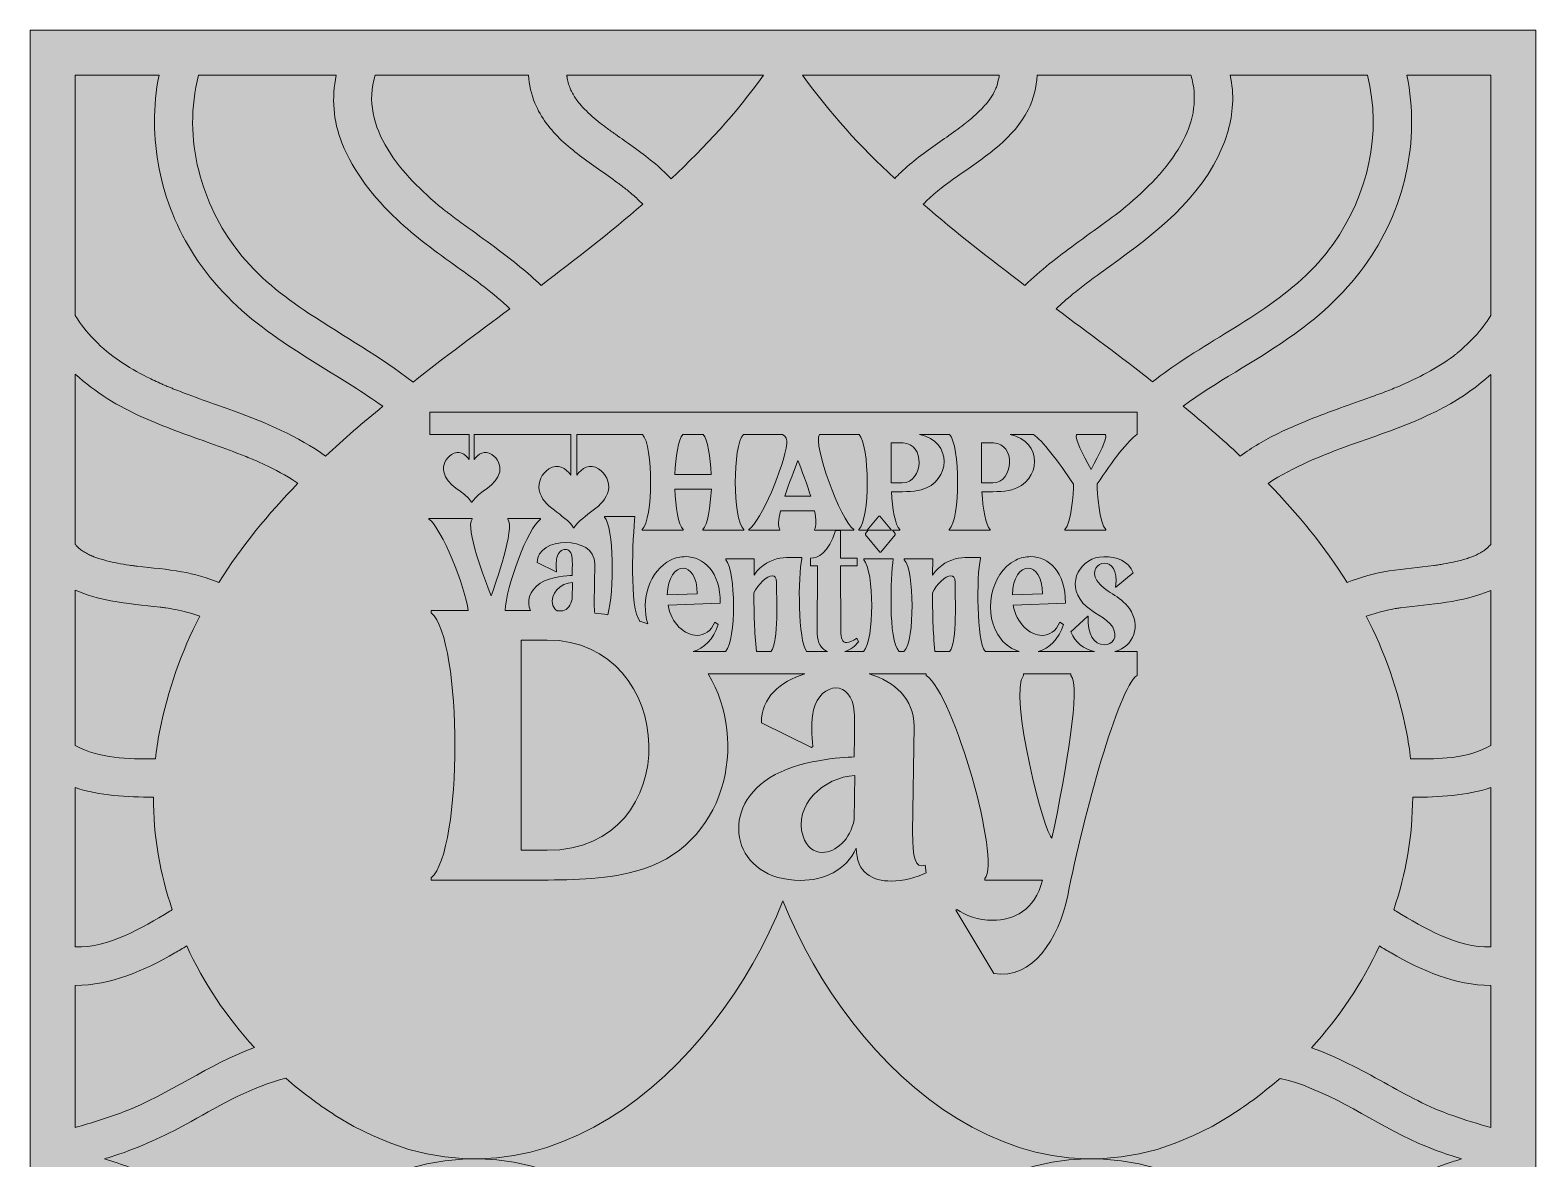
# Model space of a CAD drawing. Extents: x 31 to 968, y -1453 to -47.
# Drawn here: x 31 to 968, y -750 to -47 of the extents above; entities that cross this region are included whole.
import ezdxf

# ---------------------------------------------------------------- set-up
doc = ezdxf.new("R2010")
doc.units = 0
doc.header["$MEASUREMENT"] = 0
doc.layers.add('Layer 1', color=7, linetype='Continuous')

# ---------------------------------------------------------------- blocks, each defined once
blk = doc.blocks.new('block 2')
at = {"layer": 'Layer 1', "true_color": 0x9c1c1f}
h = blk.add_hatch(color=244, dxfattribs=at)
h.dxf.hatch_style = 2
h.paths.add_polyline_path([(968.39, -1452.86), (31.06, -1452.86), (31.06, -46.86), (968.39, -46.86)])
at = {"layer": 'Layer 1', "lineweight": 0}
blk.add_lwpolyline([(968.39, -1452.86), (31.06, -1452.86), (31.06, -46.86), (968.39, -46.86), (968.39, -1452.86)], dxfattribs=at)
blk = doc.blocks.new('block 3')
at = {"layer": 'Layer 1', "true_color": 0xfbaf3f}
h = blk.add_hatch(color=43, dxfattribs=at)
h.dxf.hatch_style = 2
edge = h.paths.add_edge_path()
edge.add_spline(control_points=[(437.39, -298.75), (434.51, -301.63), (432.91, -312.7), (432.3, -323.62), (432.3, -323.62), (455.05, -323.62), (455.05, -323.62), (454.51, -312.7), (452.91, -301.63), (449.96, -298.75), (449.96, -298.75), (437.39, -298.75), (437.39, -298.75)], knot_values=[0, 0, 0, 0, 1, 1, 1, 2, 2, 2, 3, 3, 3, 4, 4, 4, 4], degree=3, periodic=1)
h = blk.add_hatch(color=43, dxfattribs=at)
h.dxf.hatch_style = 2
edge = h.paths.add_edge_path()
edge.add_spline(control_points=[(682.39, -298.75), (681.47, -301.56), (685.82, -310.56), (691.48, -320.49), (697.07, -310.56), (701.42, -301.56), (700.49, -298.75), (700.49, -298.75), (682.39, -298.75), (682.39, -298.75)], knot_values=[0, 0, 0, 0, 1, 1, 1, 2, 2, 2, 3, 3, 3, 3], degree=3, periodic=1)
h = blk.add_hatch(color=43, dxfattribs=at)
h.dxf.hatch_style = 2
edge = h.paths.add_edge_path()
edge.add_spline(control_points=[(574.44, -304), (574.44, -304), (567.01, -304), (567.01, -304), (567.01, -304), (567.01, -328.86), (567.01, -328.86), (567.01, -328.86), (573.97, -328.86), (573.97, -328.86), (587.41, -328.86), (588.27, -304), (574.44, -304)], knot_values=[0, 0, 0, 0, 1, 1, 1, 2, 2, 2, 3, 3, 3, 4, 4, 4, 4], degree=3, periodic=1)
h = blk.add_hatch(color=43, dxfattribs=at)
h.dxf.hatch_style = 2
edge = h.paths.add_edge_path()
edge.add_spline(control_points=[(630.73, -304), (630.73, -304), (623.3, -304), (623.3, -304), (623.3, -304), (623.3, -328.86), (623.3, -328.86), (623.3, -328.86), (630.26, -328.86), (630.26, -328.86), (643.71, -328.86), (644.57, -304), (630.73, -304)], knot_values=[0, 0, 0, 0, 1, 1, 1, 2, 2, 2, 3, 3, 3, 4, 4, 4, 4], degree=3, periodic=1)
h = blk.add_hatch(color=43, dxfattribs=at)
h.dxf.hatch_style = 2
edge = h.paths.add_edge_path()
edge.add_spline(control_points=[(500.87, -337.15), (500.87, -337.15), (516.97, -337.15), (516.97, -337.15), (515.49, -332.22), (510.72, -319.08), (509, -314.94), (506.88, -320.34), (503.52, -328.93), (500.87, -337.15)], knot_values=[0, 0, 0, 0, 1, 1, 1, 2, 2, 2, 3, 3, 3, 3], degree=3, periodic=1)
h = blk.add_hatch(color=43, dxfattribs=at)
h.dxf.hatch_style = 2
edge = h.paths.add_edge_path()
edge.add_spline(control_points=[(437.51, -381.99), (432.75, -381.99), (427.9, -387.62), (427.65, -398.57), (427.65, -398.57), (446.38, -397.88), (446.38, -397.88), (446.3, -387.12), (441.95, -381.99), (437.51, -381.99)], knot_values=[0, 0, 0, 0, 1, 1, 1, 2, 2, 2, 3, 3, 3, 3], degree=3, periodic=1)
h = blk.add_hatch(color=43, dxfattribs=at)
h.dxf.hatch_style = 2
edge = h.paths.add_edge_path()
edge.add_spline(control_points=[(652.37, -381.99), (647.6, -381.99), (642.75, -387.62), (642.5, -398.57), (642.5, -398.57), (661.24, -397.88), (661.24, -397.88), (661.16, -387.12), (656.81, -381.99), (652.37, -381.99)], knot_values=[0, 0, 0, 0, 1, 1, 1, 2, 2, 2, 3, 3, 3, 3], degree=3, periodic=1)
h = blk.add_hatch(color=43, dxfattribs=at)
h.dxf.hatch_style = 2
edge = h.paths.add_edge_path()
edge.add_spline(control_points=[(359.19, -408.49), (360.38, -408.52), (361.57, -408.55), (362.76, -408.59), (365.34, -407.72), (367.83, -404.99), (368.5, -401.17), (368.5, -401.17), (368.66, -390.82), (368.66, -390.82), (361.35, -391.23), (354.2, -397.8), (356.5, -405.11), (357.05, -406.87), (358.03, -407.96), (359.19, -408.49)], knot_values=[0, 0, 0, 0, 1, 1, 1, 2, 2, 2, 3, 3, 3, 4, 4, 4, 5, 5, 5, 5], degree=3, periodic=1)
h = blk.add_hatch(color=43, dxfattribs=at)
h.dxf.hatch_style = 2
edge = h.paths.add_edge_path()
edge.add_spline(control_points=[(492.39, -433.84), (492.39, -433.84), (492.39, -433.73), (492.39, -433.73), (497.08, -427.71), (495.68, -399.29), (495.68, -390.7), (495.68, -387.84), (494.61, -386.65), (493.06, -386.65), (489.69, -386.65), (484.1, -391.98), (481.63, -397.41), (481.63, -409.59), (481.88, -421.86), (483.15, -433.84), (483.15, -433.84), (492.39, -433.84), (492.39, -433.84)], knot_values=[0, 0, 0, 0, 1, 1, 1, 2, 2, 2, 3, 3, 3, 4, 4, 4, 5, 5, 5, 6, 6, 6, 6], degree=3, periodic=1)
h = blk.add_hatch(color=43, dxfattribs=at)
h.dxf.hatch_style = 2
edge = h.paths.add_edge_path()
edge.add_spline(control_points=[(603.56, -433.84), (603.56, -433.84), (603.56, -433.73), (603.56, -433.73), (608.25, -427.71), (606.85, -399.29), (606.85, -390.7), (606.85, -387.84), (605.78, -386.65), (604.22, -386.65), (600.85, -386.65), (595.26, -391.98), (592.8, -397.41), (592.8, -409.59), (593.04, -421.86), (594.31, -433.84), (594.31, -433.84), (603.56, -433.84), (603.56, -433.84)], knot_values=[0, 0, 0, 0, 1, 1, 1, 2, 2, 2, 3, 3, 3, 4, 4, 4, 5, 5, 5, 6, 6, 6, 6], degree=3, periodic=1)
h = blk.add_hatch(color=43, dxfattribs=at)
h.dxf.hatch_style = 2
edge = h.paths.add_edge_path()
edge.add_spline(control_points=[(352.91, -426.7), (352.91, -426.7), (336.78, -426.7), (336.78, -426.7), (336.78, -426.7), (336.78, -557.67), (336.78, -557.67), (336.78, -557.67), (352.91, -557.67), (352.91, -557.67), (440.07, -557.67), (434.62, -426.7), (352.91, -426.7)], knot_values=[0, 0, 0, 0, 1, 1, 1, 2, 2, 2, 3, 3, 3, 4, 4, 4, 4], degree=3, periodic=1)
h = blk.add_hatch(color=43, dxfattribs=at)
h.dxf.hatch_style = 2
edge = h.paths.add_edge_path()
edge.add_spline(control_points=[(667.15, -550.04), (676.29, -507.12), (685.01, -455.47), (678.91, -448.71), (678.91, -448.71), (678.91, -447.85), (678.91, -447.85), (678.91, -447.85), (649.49, -447.85), (649.49, -447.85), (649.49, -447.85), (649.49, -448.71), (649.49, -448.71), (639.69, -460.26), (663, -549.61), (667.15, -550.04)], knot_values=[0, 0, 0, 0, 1, 1, 1, 2, 2, 2, 3, 3, 3, 4, 4, 4, 5, 5, 5, 5], degree=3, periodic=1)
h = blk.add_hatch(color=43, dxfattribs=at)
h.dxf.hatch_style = 2
edge = h.paths.add_edge_path()
edge.add_spline(control_points=[(512.2, -548.96), (514.39, -555.93), (519.18, -558.98), (524.19, -558.98), (532.47, -558.98), (541.84, -550.92), (544.02, -538.5), (544.02, -538.5), (544.46, -511.04), (544.46, -511.04), (525.06, -512.13), (506.1, -529.56), (512.2, -548.96)], knot_values=[0, 0, 0, 0, 1, 1, 1, 2, 2, 2, 3, 3, 3, 4, 4, 4, 4], degree=3, periodic=1)
at = {"layer": 'Layer 1', "lineweight": 0}
blk.add_lwpolyline([(31.06, -46.86), (31.06, -1452.86), (968.39, -1452.86), (968.39, -46.86), (31.06, -46.86)], dxfattribs=at)
for points, knots in [([(59.18, -74.98), (59.18, -74.98), (111.3, -74.98), (111.3, -74.98), (103.54, -113.59), (111.92, -154.41), (133.43, -187.52), (145.54, -206.17), (161.1, -221.29), (178.93, -234.41), (195.89, -246.89), (214.21, -257.3), (231.94, -268.6), (238.23, -272.62), (244.48, -276.77), (250.55, -281.16), (238.3, -291.23), (226.4, -301.52), (215.03, -312.17), (197.69, -299.81), (177.86, -291.4), (157.75, -284.04), (145.16, -279.44), (132.44, -275.18), (119.99, -270.18), (119.25, -269.89), (118.52, -269.59), (117.78, -269.29), (117.65, -269.24), (116.9, -268.92), (116.45, -268.74), (116.01, -268.55), (115.29, -268.25), (115.16, -268.19), (114.44, -267.87), (113.71, -267.56), (112.99, -267.24), (109.94, -265.88), (106.91, -264.45), (103.92, -262.95), (97.98, -259.96), (92.19, -256.65), (86.68, -252.91), (80.79, -248.92), (76.63, -245.51), (70.91, -239.6), (65.78, -234.3), (62.76, -230.41), (59.18, -224.66), (59.18, -224.66), (59.18, -74.98), (59.18, -74.98)], [0, 0, 0, 0, 1, 1, 1, 2, 2, 2, 3, 3, 3, 4, 4, 4, 5, 5, 5, 6, 6, 6, 7, 7, 7, 8, 8, 8, 9, 9, 9, 10, 10, 10, 11, 11, 11, 12, 12, 12, 13, 13, 13, 14, 14, 14, 15, 15, 15, 16, 16, 16, 17, 17, 17, 17]), ([(135.8, -74.98), (135.8, -74.98), (221.59, -74.98), (221.59, -74.98), (218.74, -88.95), (219.62, -103.25), (225.15, -117.12), (232.48, -135.51), (244.99, -151.14), (259.28, -164.67), (270.86, -175.64), (283.81, -184.94), (296.72, -194.26), (308.81, -202.99), (319.07, -210.32), (329.75, -220.4), (309.47, -235.52), (289.13, -250.57), (269.42, -266.03), (249.04, -250.37), (226.34, -237.6), (204.65, -223.26), (188.15, -212.35), (172.92, -200.5), (160.53, -184.63), (149.11, -170), (140.6, -152.59), (135.99, -134.36), (131.05, -114.86), (130.98, -94.66), (135.8, -74.98)], [0, 0, 0, 0, 1, 1, 1, 2, 2, 2, 3, 3, 3, 4, 4, 4, 5, 5, 5, 6, 6, 6, 7, 7, 7, 8, 8, 8, 9, 9, 9, 10, 10, 10, 10]), ([(245.76, -74.98), (245.76, -74.98), (341.4, -74.98), (341.4, -74.98), (341.71, -80.88), (342.9, -86.69), (345.3, -92.39), (349.03, -101.26), (354.94, -108.94), (361.92, -115.53), (369.01, -122.2), (377.01, -127.91), (384.94, -133.52), (388.89, -136.31), (392.85, -139.06), (396.75, -141.91), (397.69, -142.6), (398.62, -143.29), (399.55, -143.98), (399.91, -144.26), (400.28, -144.54), (400.65, -144.82), (400.65, -144.82), (400.65, -144.82), (400.65, -144.82), (402.43, -146.24), (404.21, -147.67), (405.93, -149.16), (408.2, -151.12), (410.32, -153.19), (412.38, -155.34), (392.21, -172.86), (370.84, -189.51), (349.14, -205.88), (340.69, -197.7), (331.37, -190.36), (322.44, -183.63), (316.3, -179.01), (310.04, -174.54), (303.81, -170.04), (300.92, -167.94), (298.03, -165.84), (295.17, -163.71), (293.79, -162.68), (292.41, -161.65), (291.05, -160.6), (290.95, -160.53), (290.88, -160.47), (290.82, -160.43), (290.7, -160.33), (290.55, -160.21), (290.37, -160.07), (289.52, -159.38), (288.66, -158.71), (287.82, -158.02), (274.75, -147.39), (262.37, -135.26), (253.69, -121.11), (244.88, -106.75), (240.83, -90.97), (245.76, -74.98)], [0, 0, 0, 0, 1, 1, 1, 2, 2, 2, 3, 3, 3, 4, 4, 4, 5, 5, 5, 6, 6, 6, 7, 7, 7, 8, 8, 8, 9, 9, 9, 10, 10, 10, 11, 11, 11, 12, 12, 12, 13, 13, 13, 14, 14, 14, 15, 15, 15, 16, 16, 16, 17, 17, 17, 18, 18, 18, 19, 19, 19, 20, 20, 20, 20]), ([(487.54, -74.98), (470.92, -98.31), (451.36, -119.53), (430.02, -139.47), (423.07, -132.02), (414.89, -125.63), (406.39, -119.52), (402.74, -116.9), (399.04, -114.33), (395.38, -111.73), (393.5, -110.39), (391.62, -109.04), (389.76, -107.67), (388.97, -107.09), (388.19, -106.5), (387.41, -105.91), (387.38, -105.9), (387.33, -105.86), (387.28, -105.82), (386.9, -105.52), (386.14, -104.92), (385.99, -104.81), (382.57, -102.07), (379.25, -99.18), (376.19, -96.04), (374.82, -94.63), (373.52, -93.16), (372.25, -91.66), (372.16, -91.55), (372.07, -91.44), (371.98, -91.32), (371.97, -91.3), (371.96, -91.29), (371.94, -91.27), (371.29, -90.29), (370.6, -89.35), (369.97, -88.35), (369.35, -87.36), (368.77, -86.35), (368.22, -85.32), (368.04, -84.97), (367.43, -83.63), (367.15, -83.05), (366.94, -82.46), (366.62, -81.57), (366.53, -81.3), (366.17, -80.17), (365.86, -79.01), (365.6, -77.85), (365.37, -76.82), (365.06, -73.81), (365.28, -76.5), (365.24, -75.99), (365.2, -75.49), (365.16, -74.98), (365.16, -74.98), (487.54, -74.98), (487.54, -74.98)], [0, 0, 0, 0, 1, 1, 1, 2, 2, 2, 3, 3, 3, 4, 4, 4, 5, 5, 5, 6, 6, 6, 7, 7, 7, 8, 8, 8, 9, 9, 9, 10, 10, 10, 11, 11, 11, 12, 12, 12, 13, 13, 13, 14, 14, 14, 15, 15, 15, 16, 16, 16, 17, 17, 17, 18, 18, 18, 19, 19, 19, 19]), ([(634.3, -74.98), (634.27, -75.33), (634.23, -75.68), (634.21, -76.03), (634.21, -76.03), (634.21, -76.03), (634.21, -76.03), (634.21, -76.05), (634.21, -76.05), (634.2, -76.07), (633.75, -77.97), (633.39, -79.86), (632.77, -81.72), (632.59, -82.29), (631.77, -84.22), (632.07, -83.6), (631.8, -84.18), (631.52, -84.75), (631.22, -85.32), (630.26, -87.14), (629.15, -88.84), (628.01, -90.55), (627.84, -90.82), (627.64, -91.07), (627.45, -91.33), (626.79, -92.14), (626.13, -92.93), (625.43, -93.71), (622.54, -96.94), (619.36, -99.9), (616.04, -102.68), (615.31, -103.3), (614.57, -103.9), (613.82, -104.51), (613.45, -104.81), (612.61, -105.46), (612.26, -105.74), (610.62, -106.98), (608.96, -108.21), (607.29, -109.42), (603.52, -112.15), (599.7, -114.8), (595.9, -117.49), (588.01, -123.09), (580.09, -128.82), (573.05, -135.48), (571.74, -136.73), (570.49, -138.01), (569.27, -139.32), (547.99, -119.42), (528.48, -98.25), (511.91, -74.98), (511.91, -74.98), (634.3, -74.98), (634.3, -74.98)], [0, 0, 0, 0, 1, 1, 1, 2, 2, 2, 3, 3, 3, 4, 4, 4, 5, 5, 5, 6, 6, 6, 7, 7, 7, 8, 8, 8, 9, 9, 9, 10, 10, 10, 11, 11, 11, 12, 12, 12, 13, 13, 13, 14, 14, 14, 15, 15, 15, 16, 16, 16, 17, 17, 17, 18, 18, 18, 18]), ([(652.26, -96.6), (655.79, -89.58), (657.57, -82.38), (657.99, -74.98), (657.99, -74.98), (753.66, -74.98), (753.66, -74.98), (757.91, -88.85), (755.51, -102.97), (748.91, -115.55), (740.79, -131.02), (728.6, -143.53), (715.28, -154.97), (709.4, -160.02), (706.95, -161.77), (700.49, -166.5), (694.2, -171.11), (687.84, -175.61), (681.57, -180.24), (670.75, -188.21), (659.94, -196.45), (650.32, -205.89), (628.6, -189.5), (607.21, -172.84), (587.03, -155.3), (588.2, -154.08), (589.4, -152.89), (590.65, -151.73), (592.3, -150.2), (594, -148.72), (595.74, -147.28), (596.5, -146.65), (597.26, -146.04), (598.02, -145.43), (598.4, -145.13), (598.62, -144.95), (598.74, -144.84), (598.87, -144.76), (599.1, -144.59), (599.5, -144.28), (603.36, -141.39), (607.3, -138.6), (611.24, -135.82), (626.47, -125.09), (643.64, -113.78), (652.26, -96.6)], [0, 0, 0, 0, 1, 1, 1, 2, 2, 2, 3, 3, 3, 4, 4, 4, 5, 5, 5, 6, 6, 6, 7, 7, 7, 8, 8, 8, 9, 9, 9, 10, 10, 10, 11, 11, 11, 12, 12, 12, 13, 13, 13, 14, 14, 14, 15, 15, 15, 15]), ([(778.07, -74.98), (778.07, -74.98), (863.64, -74.98), (863.64, -74.98), (872.51, -111.37), (864.1, -149.1), (842.18, -180.18), (819.42, -212.47), (782.23, -230.29), (749.36, -251.9), (742.63, -256.33), (736.08, -260.95), (729.8, -265.85), (710.17, -250.46), (689.91, -235.47), (669.71, -220.41), (673.04, -217.29), (676.49, -214.29), (680.01, -211.39), (685.82, -206.62), (690.9, -202.85), (697.69, -197.91), (725.42, -177.74), (755.41, -156.9), (770.82, -125.09), (775.73, -114.96), (778.9, -104.37), (779.58, -93.09), (779.95, -86.91), (779.36, -80.88), (778.07, -74.98)], [0, 0, 0, 0, 1, 1, 1, 2, 2, 2, 3, 3, 3, 4, 4, 4, 5, 5, 5, 6, 6, 6, 7, 7, 7, 8, 8, 8, 9, 9, 9, 10, 10, 10, 10]), ([(940.27, -224.66), (937.1, -229.75), (934.51, -233.18), (930.21, -237.83), (928.03, -240.19), (925.74, -242.45), (923.36, -244.6), (922.18, -245.67), (920.98, -246.7), (919.77, -247.72), (919.28, -248.12), (918.79, -248.51), (918.31, -248.9), (918.06, -249.09), (917.37, -249.64), (917.08, -249.85), (906.59, -257.59), (894.97, -263.66), (882.99, -268.74), (882.77, -268.83), (880.56, -269.74), (880.01, -269.96), (878.53, -270.56), (877.05, -271.14), (875.57, -271.72), (872.22, -273.02), (868.85, -274.27), (865.48, -275.5), (859.26, -277.77), (853.02, -279.96), (846.79, -282.2), (833.61, -286.94), (820.46, -291.92), (807.87, -298.09), (799.67, -302.11), (791.78, -306.79), (784.38, -312.13), (772.98, -301.45), (761.04, -291.13), (748.75, -281.04), (769.52, -265.89), (793.04, -253.63), (814.05, -239.03), (832.28, -226.36), (848.49, -212.01), (861.57, -193.99), (873.92, -176.98), (882.95, -157.12), (887.48, -136.59), (891.97, -116.28), (892.25, -95.29), (888.14, -74.98), (888.14, -74.98), (940.27, -74.98), (940.27, -74.98), (940.27, -74.98), (940.27, -224.66), (940.27, -224.66)], [0, 0, 0, 0, 1, 1, 1, 2, 2, 2, 3, 3, 3, 4, 4, 4, 5, 5, 5, 6, 6, 6, 7, 7, 7, 8, 8, 8, 9, 9, 9, 10, 10, 10, 11, 11, 11, 12, 12, 12, 13, 13, 13, 14, 14, 14, 15, 15, 15, 16, 16, 16, 17, 17, 17, 18, 18, 18, 19, 19, 19, 19]), ([(59.18, -261.15), (71.47, -272.39), (85.9, -281.23), (101.47, -288.12), (114.46, -293.86), (127.82, -298.65), (141.2, -303.42), (147.43, -305.64), (153.66, -307.88), (159.84, -310.25), (162.87, -311.42), (165.89, -312.61), (168.88, -313.87), (169.11, -313.98), (171.69, -315.09), (171.94, -315.2), (173.58, -315.93), (175.2, -316.67), (176.82, -317.44), (183.63, -320.66), (190.28, -324.24), (196.61, -328.34), (197.01, -328.59), (197.39, -328.84), (197.77, -329.09), (179.18, -348.19), (162.47, -368.57), (148.57, -390.87), (141.18, -387.82), (133.39, -385.59), (125.37, -384.18), (116.23, -382.56), (106.95, -381.84), (97.75, -380.74), (96.69, -380.61), (95.64, -380.48), (94.59, -380.34), (94.24, -380.29), (93.11, -380.13), (92.67, -380.07), (90.29, -379.71), (87.91, -379.31), (85.55, -378.85), (80.95, -377.95), (76.38, -376.84), (71.95, -375.29), (71.43, -375.1), (69.78, -374.46), (69.73, -374.46), (68.75, -374.03), (67.79, -373.56), (66.85, -373.07), (65.84, -372.53), (64.85, -371.95), (63.88, -371.34), (63.29, -370.96), (61.89, -369.88), (62.14, -370.12), (61.53, -369.59), (60.93, -369.06), (60.36, -368.48), (60.04, -368.16), (59.5, -367.54), (59.18, -367.18), (59.18, -367.18), (59.18, -261.15), (59.18, -261.15)], [0, 0, 0, 0, 1, 1, 1, 2, 2, 2, 3, 3, 3, 4, 4, 4, 5, 5, 5, 6, 6, 6, 7, 7, 7, 8, 8, 8, 9, 9, 9, 10, 10, 10, 11, 11, 11, 12, 12, 12, 13, 13, 13, 14, 14, 14, 15, 15, 15, 16, 16, 16, 17, 17, 17, 18, 18, 18, 19, 19, 19, 20, 20, 20, 21, 21, 21, 22, 22, 22, 22]), ([(940.27, -367.22), (939.54, -367.96), (938.85, -368.75), (938.07, -369.46), (937.6, -369.9), (936.8, -370.49), (936.79, -370.52), (936.25, -370.89), (935.71, -371.26), (935.15, -371.6), (933.42, -372.67), (931.6, -373.62), (929.74, -374.46), (929.67, -374.47), (928.51, -374.93), (927.99, -375.11), (927, -375.47), (925.99, -375.8), (924.99, -376.11), (922.58, -376.86), (920.14, -377.5), (917.68, -378.06), (915.52, -378.54), (913.35, -378.97), (911.17, -379.35), (910.07, -379.54), (908.97, -379.72), (907.87, -379.9), (907.34, -379.98), (904.82, -380.34), (904.83, -380.35), (895.61, -381.55), (886.34, -382.31), (877.15, -383.68), (868.15, -385.03), (859.36, -387.55), (850.92, -390.94), (837.03, -368.64), (820.33, -348.26), (801.75, -329.16), (817.47, -318.66), (835.6, -311.55), (853.71, -305.04), (879.28, -295.87), (905.99, -287.32), (928.19, -271.19), (932.44, -268.1), (936.46, -264.8), (940.27, -261.3), (940.27, -261.3), (940.27, -367.22), (940.27, -367.22)], [0, 0, 0, 0, 1, 1, 1, 2, 2, 2, 3, 3, 3, 4, 4, 4, 5, 5, 5, 6, 6, 6, 7, 7, 7, 8, 8, 8, 9, 9, 9, 10, 10, 10, 11, 11, 11, 12, 12, 12, 13, 13, 13, 14, 14, 14, 15, 15, 15, 16, 16, 16, 17, 17, 17, 17]), ([(700.63, -357.87), (700.63, -357.87), (700.63, -358.33), (700.63, -358.33), (700.63, -358.33), (675.14, -358.33), (675.14, -358.33), (675.14, -358.33), (675.14, -357.87), (675.14, -357.87), (679.21, -354.35), (680.54, -334.96), (680.54, -329.64), (671.14, -315.51), (660.74, -301.92), (655.7, -298.75), (655.7, -298.75), (641.09, -298.75), (641.09, -298.75), (661.73, -302.97), (660.73, -327.87), (642.07, -333.24), (636.91, -334.64), (629.01, -334.33), (623.54, -334.33), (624.16, -344.88), (625.8, -355.36), (628.7, -357.87), (628.7, -357.87), (628.7, -358.33), (628.7, -358.33), (628.7, -358.33), (603.21, -358.33), (603.21, -358.33), (603.21, -358.33), (603.21, -357.87), (603.21, -357.87), (610.27, -351.66), (610.01, -305.24), (603.35, -298.75), (603.35, -298.75), (584.79, -298.75), (584.79, -298.75), (605.44, -302.97), (604.43, -327.87), (585.78, -333.24), (580.61, -334.64), (572.72, -334.33), (567.25, -334.33), (567.87, -344.88), (569.51, -355.36), (572.4, -357.87), (572.4, -357.87), (572.4, -358.33), (572.4, -358.33), (572.4, -358.33), (567.94, -358.33), (567.94, -358.33), (567.94, -358.33), (569.63, -360.36), (569.63, -360.36), (569.63, -360.36), (569.63, -361.15), (569.63, -361.15), (569.63, -361.15), (560.67, -371.91), (560.67, -371.91), (560.67, -371.91), (560.02, -371.91), (560.02, -371.91), (560.02, -371.91), (551.06, -361.15), (551.06, -361.15), (551.06, -361.15), (551.06, -360.36), (551.06, -360.36), (551.06, -360.36), (552.75, -358.33), (552.75, -358.33), (552.75, -358.33), (567.36, -358.33), (567.36, -358.33), (567.36, -358.33), (560.09, -349.61), (560.09, -349.61), (560.09, -349.61), (559.43, -349.61), (559.43, -349.61), (559.43, -349.61), (552.17, -358.33), (552.17, -358.33), (552.17, -358.33), (546.92, -358.33), (546.92, -358.33), (546.92, -358.33), (546.92, -357.87), (546.92, -357.87), (553.98, -351.66), (553.72, -305.24), (547.06, -298.75), (547.06, -298.75), (522.35, -298.75), (522.35, -298.75), (518.34, -304.83), (535.33, -352.13), (543.79, -357.87), (543.79, -357.87), (543.79, -358.33), (543.79, -358.33), (543.79, -358.33), (519.24, -358.33), (519.24, -358.33), (519.24, -358.33), (519.24, -357.87), (519.24, -357.87), (520.64, -356.07), (520.41, -351.61), (519.31, -346.22), (519.31, -346.22), (498.21, -346.22), (498.21, -346.22), (496.88, -351.77), (496.41, -356.15), (497.73, -357.87), (497.73, -357.87), (497.73, -358.33), (497.73, -358.33), (497.73, -358.33), (478.5, -358.33), (478.5, -358.33), (478.5, -358.33), (478.43, -357.87), (478.43, -357.87), (486.09, -352.86), (500.48, -318.62), (502.04, -304.23), (502.34, -301.98), (501.56, -299.88), (499.49, -298.75), (499.49, -298.75), (475.15, -298.75), (475.15, -298.75), (468.26, -305.44), (468.31, -351.73), (475.3, -357.87), (475.3, -357.87), (475.3, -358.33), (475.3, -358.33), (475.3, -358.33), (449.81, -358.33), (449.81, -358.33), (449.81, -358.33), (449.81, -357.87), (449.81, -357.87), (452.86, -355.21), (454.5, -343.79), (455.12, -332.69), (455.12, -332.69), (432.3, -332.69), (432.3, -332.69), (432.84, -343.79), (434.48, -355.21), (437.53, -357.87), (437.53, -357.87), (437.53, -358.33), (437.53, -358.33), (437.53, -358.33), (412.05, -358.33), (412.05, -358.33), (412.05, -358.33), (412.05, -357.87), (412.05, -357.87), (419.03, -351.73), (419.08, -305.44), (412.19, -298.75), (412.19, -298.75), (371.42, -298.75), (371.42, -298.75), (371.42, -298.75), (371.42, -323.99), (371.42, -323.99), (374.44, -319.71), (379.51, -316.68), (384.94, -320.14), (389.5, -323.04), (391.99, -328.32), (391, -333.37), (388.82, -344.54), (375.29, -347.89), (369.62, -356.85), (369.62, -356.85), (369.38, -356.85), (369.38, -356.85), (363.72, -347.89), (350.18, -344.54), (348, -333.37), (347.01, -328.32), (349.51, -323.04), (354.06, -320.14), (359.49, -316.68), (364.57, -319.71), (367.58, -323.99), (367.58, -323.99), (367.58, -298.75), (367.58, -298.75), (367.58, -298.75), (307.5, -298.75), (307.5, -298.75), (307.5, -298.75), (307.5, -314.27), (307.5, -314.27), (309.94, -310.79), (314.06, -308.34), (318.46, -311.15), (322.15, -313.5), (324.17, -317.78), (323.37, -321.87), (321.6, -330.93), (310.63, -333.65), (306.04, -340.91), (306.04, -340.91), (305.84, -340.91), (305.84, -340.91), (301.25, -333.65), (290.28, -330.93), (288.51, -321.87), (287.71, -317.78), (289.73, -313.5), (293.42, -311.15), (297.82, -308.34), (301.94, -310.79), (304.38, -314.27), (304.38, -314.27), (304.38, -298.75), (304.38, -298.75), (304.38, -298.75), (279.96, -298.75), (279.96, -298.75), (279.96, -298.75), (279.96, -284.74), (279.96, -284.74), (279.96, -284.74), (720.1, -284.74), (720.1, -284.74), (720.1, -284.74), (720.1, -298.13), (720.1, -298.13), (720.1, -298.13), (720.1, -298.68), (720.1, -298.68), (720.1, -298.68), (720.1, -298.75), (720.1, -298.75), (720.1, -298.75), (719.99, -298.75), (719.99, -298.75), (714.95, -301.91), (704.63, -315.35), (695.31, -329.49), (695.31, -334.8), (696.64, -354.35), (700.63, -357.87)], [0, 0, 0, 0, 1, 1, 1, 2, 2, 2, 3, 3, 3, 4, 4, 4, 5, 5, 5, 6, 6, 6, 7, 7, 7, 8, 8, 8, 9, 9, 9, 10, 10, 10, 11, 11, 11, 12, 12, 12, 13, 13, 13, 14, 14, 14, 15, 15, 15, 16, 16, 16, 17, 17, 17, 18, 18, 18, 19, 19, 19, 20, 20, 20, 21, 21, 21, 22, 22, 22, 23, 23, 23, 24, 24, 24, 25, 25, 25, 26, 26, 26, 27, 27, 27, 28, 28, 28, 29, 29, 29, 30, 30, 30, 31, 31, 31, 32, 32, 32, 33, 33, 33, 34, 34, 34, 35, 35, 35, 36, 36, 36, 37, 37, 37, 38, 38, 38, 39, 39, 39, 40, 40, 40, 41, 41, 41, 42, 42, 42, 43, 43, 43, 44, 44, 44, 45, 45, 45, 46, 46, 46, 47, 47, 47, 48, 48, 48, 49, 49, 49, 50, 50, 50, 51, 51, 51, 52, 52, 52, 53, 53, 53, 54, 54, 54, 55, 55, 55, 56, 56, 56, 57, 57, 57, 58, 58, 58, 59, 59, 59, 60, 60, 60, 61, 61, 61, 62, 62, 62, 63, 63, 63, 64, 64, 64, 65, 65, 65, 66, 66, 66, 67, 67, 67, 68, 68, 68, 69, 69, 69, 70, 70, 70, 71, 71, 71, 72, 72, 72, 73, 73, 73, 74, 74, 74, 75, 75, 75, 76, 76, 76, 77, 77, 77, 78, 78, 78, 79, 79, 79, 80, 80, 80, 81, 81, 81, 82, 82, 82, 83, 83, 83, 84, 84, 84, 85, 85, 85, 86, 86, 86, 87, 87, 87, 87]), ([(437.39, -298.75), (434.51, -301.63), (432.91, -312.7), (432.3, -323.62), (432.3, -323.62), (455.05, -323.62), (455.05, -323.62), (454.51, -312.7), (452.91, -301.63), (449.96, -298.75), (449.96, -298.75), (437.39, -298.75), (437.39, -298.75)], [0, 0, 0, 0, 1, 1, 1, 2, 2, 2, 3, 3, 3, 4, 4, 4, 4]), ([(682.39, -298.75), (681.47, -301.56), (685.82, -310.56), (691.48, -320.49), (697.07, -310.56), (701.42, -301.56), (700.49, -298.75), (700.49, -298.75), (682.39, -298.75), (682.39, -298.75)], [0, 0, 0, 0, 1, 1, 1, 2, 2, 2, 3, 3, 3, 3]), ([(574.44, -304), (574.44, -304), (567.01, -304), (567.01, -304), (567.01, -304), (567.01, -328.86), (567.01, -328.86), (567.01, -328.86), (573.97, -328.86), (573.97, -328.86), (587.41, -328.86), (588.27, -304), (574.44, -304)], [0, 0, 0, 0, 1, 1, 1, 2, 2, 2, 3, 3, 3, 4, 4, 4, 4]), ([(630.73, -304), (630.73, -304), (623.3, -304), (623.3, -304), (623.3, -304), (623.3, -328.86), (623.3, -328.86), (623.3, -328.86), (630.26, -328.86), (630.26, -328.86), (643.71, -328.86), (644.57, -304), (630.73, -304)], [0, 0, 0, 0, 1, 1, 1, 2, 2, 2, 3, 3, 3, 4, 4, 4, 4]), ([(500.87, -337.15), (500.87, -337.15), (516.97, -337.15), (516.97, -337.15), (515.49, -332.22), (510.72, -319.08), (509, -314.94), (506.88, -320.34), (503.52, -328.93), (500.87, -337.15)], [0, 0, 0, 0, 1, 1, 1, 2, 2, 2, 3, 3, 3, 3]), ([(306.14, -350.95), (306.14, -350.95), (306.14, -351.45), (306.14, -351.45), (301.86, -356.95), (314.02, -389.16), (318.05, -399.18), (320.76, -391.96), (332.84, -356.87), (328.48, -351.45), (328.48, -351.45), (328.48, -350.95), (328.48, -350.95), (328.48, -350.95), (348.78, -350.95), (348.78, -350.95), (348.78, -350.95), (348.78, -351.45), (348.78, -351.45), (340.84, -356.79), (327.27, -393.68), (326.77, -408.4), (326.77, -408.4), (342.59, -408.4), (342.59, -408.4), (339.91, -403.01), (341.67, -395.8), (348.61, -391.39), (355.6, -387.04), (365.62, -386.63), (368.5, -386.46), (368.58, -382.11), (368.66, -377.92), (368.5, -375.94), (368.25, -372), (366.28, -370.27), (364.22, -370.27), (362.09, -370.27), (359.79, -372.09), (358.96, -375.46), (358.39, -377.76), (358.47, -381.86), (358.8, -384), (358.8, -384), (358.47, -384.24), (358.47, -384.24), (358.47, -384.24), (346.73, -378.49), (346.73, -378.49), (346.64, -370.19), (355.51, -365.92), (364.47, -365.92), (373.51, -365.92), (382.55, -370.19), (382.55, -379.23), (382.55, -379.23), (382.22, -404.13), (382.22, -404.13), (382.25, -406.68), (382.35, -408.61), (382.63, -409.94), (385.31, -410.22), (387.97, -410.55), (390.62, -410.93), (394.94, -396.88), (394.24, -355.76), (388.71, -350.23), (388.71, -350.23), (388.71, -349.73), (388.71, -349.73), (388.71, -349.73), (407.52, -349.73), (407.52, -349.73), (406.29, -361.73), (403.91, -408.07), (410.64, -414.89), (410.64, -414.89), (410.64, -415.08), (410.64, -415.08), (412.33, -415.56), (413.97, -416.09), (415.58, -416.67), (410.95, -401.9), (416.81, -383.27), (429.79, -376.96), (432.75, -375.48), (435.95, -374.79), (439.07, -374.79), (450.25, -374.79), (460.85, -384.16), (460.68, -403.8), (460.68, -403.8), (428.14, -404.99), (428.14, -404.99), (429.95, -416.24), (438.5, -423.84), (446.22, -423.84), (450.66, -423.84), (454.85, -421.27), (457.23, -415.55), (457.23, -415.55), (459.45, -417.03), (459.45, -417.03), (456.51, -426.33), (450.47, -431.86), (443.71, -433.84), (443.71, -433.84), (464.05, -433.84), (464.05, -433.84), (464.05, -433.84), (464.05, -433.73), (464.05, -433.73), (470.62, -426.82), (470.46, -383.59), (464.05, -376.79), (464.05, -376.79), (464.05, -376.19), (464.05, -376.19), (464.05, -376.19), (481.8, -376.19), (481.8, -376.19), (481.8, -376.19), (481.72, -386.26), (481.72, -386.26), (490.84, -372.64), (505.46, -375.6), (511.54, -375.4), (511.54, -375.4), (511.54, -376.19), (511.54, -376.19), (508.83, -386.56), (509.24, -427.61), (514.33, -433.73), (514.33, -433.73), (514.33, -433.84), (514.33, -433.84), (514.33, -433.84), (527.43, -433.84), (527.43, -433.84), (523.73, -432.32), (521.01, -428.84), (521.07, -422.66), (521.07, -422.66), (521.15, -380.51), (521.15, -380.51), (521.15, -380.51), (516.8, -380.51), (516.8, -380.51), (516.8, -380.51), (516.8, -375.77), (516.8, -375.77), (521.48, -375.77), (527.97, -372.52), (532.49, -358.5), (532.49, -358.5), (535.62, -358.5), (535.62, -358.5), (535.62, -358.5), (535.62, -375.68), (535.62, -375.68), (535.62, -375.68), (545.97, -375.68), (545.97, -375.68), (545.97, -375.68), (545.97, -380.51), (545.97, -380.51), (545.97, -380.51), (535.62, -380.51), (535.62, -380.51), (535.62, -380.51), (535.7, -420.98), (535.7, -420.98), (535.7, -425.51), (536.68, -428.28), (539.39, -428.28), (540.87, -428.28), (542.93, -427.39), (545.64, -425.51), (545.64, -425.51), (546.7, -427.79), (546.7, -427.79), (544.96, -430.47), (541.74, -432.66), (538.14, -433.84), (538.14, -433.84), (549.99, -433.84), (549.99, -433.84), (549.99, -433.84), (549.99, -433.73), (549.99, -433.73), (556.57, -426.82), (556.57, -383.69), (549.99, -376.79), (549.99, -376.79), (549.99, -376.19), (549.99, -376.19), (549.99, -376.19), (568.31, -376.19), (568.31, -376.19), (566.84, -387.84), (565.11, -426.52), (571.93, -433.73), (571.93, -433.73), (571.93, -433.84), (571.93, -433.84), (571.93, -433.84), (575.22, -433.84), (575.22, -433.84), (575.22, -433.84), (575.22, -433.73), (575.22, -433.73), (581.79, -426.82), (581.63, -383.59), (575.22, -376.79), (575.22, -376.79), (575.22, -376.19), (575.22, -376.19), (575.22, -376.19), (592.96, -376.19), (592.96, -376.19), (592.96, -376.19), (592.88, -386.26), (592.88, -386.26), (602, -372.64), (616.63, -375.6), (622.7, -375.4), (622.7, -375.4), (622.7, -376.19), (622.7, -376.19), (620, -386.56), (620.4, -427.61), (625.5, -433.73), (625.5, -433.73), (625.5, -433.84), (625.5, -433.84), (625.5, -433.84), (646.83, -433.84), (646.83, -433.84), (642.57, -432.61), (638.56, -430.02), (635.44, -426.21), (623.45, -411.31), (628.62, -384.75), (644.64, -376.96), (647.6, -375.48), (650.81, -374.79), (653.93, -374.79), (665.1, -374.79), (675.7, -384.16), (675.54, -403.8), (675.54, -403.8), (643, -404.99), (643, -404.99), (644.81, -416.24), (653.35, -423.84), (661.08, -423.84), (665.51, -423.84), (669.7, -421.27), (672.09, -415.55), (672.09, -415.55), (674.31, -417.03), (674.31, -417.03), (671.36, -426.33), (665.33, -431.86), (658.57, -433.84), (658.57, -433.84), (693.67, -433.84), (693.67, -433.84), (686.63, -432.41), (681.87, -428.54), (678.91, -421.57), (678.91, -421.57), (689.58, -411.89), (689.58, -411.89), (689.58, -411.89), (689.75, -411.89), (689.75, -411.89), (688.85, -423.34), (693.53, -429.36), (699.61, -429.66), (705.03, -429.96), (708.32, -424.53), (705.03, -418.8), (701.58, -412.88), (691.64, -409.63), (686.46, -403.8), (675.37, -390.97), (685.15, -374.89), (699.37, -374.89), (707.42, -374.89), (714.81, -377.26), (717.77, -384.95), (717.77, -384.95), (707, -393.83), (707, -393.83), (707, -393.83), (706.76, -393.83), (706.76, -393.83), (708.15, -382.48), (704.13, -379.13), (699.86, -378.83), (695.5, -378.63), (691.48, -383.97), (695.17, -389.69), (699.77, -396.8), (709.55, -398.97), (715.39, -407.16), (722.73, -417.53), (718.21, -430.79), (706.21, -433.84), (706.21, -433.84), (720.1, -433.84), (720.1, -433.84), (720.1, -433.84), (720.1, -447.85), (720.1, -447.85), (720.1, -447.85), (720.1, -447.85), (720.1, -447.85), (720.1, -447.85), (720.1, -448.71), (720.1, -448.71), (708.33, -457.43), (686.98, -535.01), (676.95, -585.78), (671.28, -613.46), (654.94, -638.3), (630.97, -634.38), (630.97, -634.38), (607.22, -594.94), (607.22, -594.94), (607.22, -594.94), (607.87, -594.5), (607.87, -594.5), (612.88, -598.2), (621.38, -601.25), (630.31, -601.25), (643.17, -601.25), (656.68, -595.15), (661.26, -576.19), (661.26, -576.19), (625.31, -576.19), (625.31, -576.19), (625.31, -576.19), (625.31, -575.32), (625.31, -575.32), (635.33, -563.56), (606.35, -461.14), (588.91, -448.71), (588.91, -448.71), (588.91, -447.85), (588.91, -447.85), (588.91, -447.85), (553.45, -447.85), (553.45, -447.85), (569.11, -452.58), (581.28, -463.23), (581.28, -480.31), (581.28, -480.31), (580.41, -546.34), (580.41, -546.34), (580.63, -562.25), (581.72, -569.22), (588.26, -566.83), (588.26, -566.83), (588.91, -571.62), (588.91, -571.62), (582.59, -574.67), (574.53, -576.85), (567.12, -576.85), (555.57, -576.85), (545.33, -571.62), (545.33, -556.36), (538.79, -570.31), (525.06, -576.42), (510.68, -576.42), (468.84, -576.42), (459.03, -533.05), (491.28, -512.56), (509.81, -501.01), (536.39, -499.92), (544.02, -499.49), (544.24, -487.94), (544.46, -476.83), (544.02, -471.59), (543.36, -461.14), (538.14, -456.56), (532.69, -456.56), (527.02, -456.56), (520.92, -461.35), (518.74, -470.29), (517.21, -476.39), (517.43, -487.28), (518.31, -492.95), (518.31, -492.95), (517.43, -493.6), (517.43, -493.6), (517.43, -493.6), (486.27, -478.35), (486.27, -478.35), (486.11, -462.72), (497.94, -452.48), (513.3, -447.85), (513.3, -447.85), (453.23, -447.85), (453.23, -447.85), (478.56, -489.98), (464.65, -555.95), (407.82, -570.75), (387.33, -576.19), (366.63, -576.19), (345.72, -576.19), (345.72, -576.19), (280.77, -576.19), (280.77, -576.19), (280.77, -576.19), (280.77, -574.89), (280.77, -574.89), (300.38, -557.67), (300.38, -426.92), (280.77, -409.71), (280.77, -409.71), (280.77, -408.4), (280.77, -408.4), (280.77, -408.4), (303.69, -408.4), (303.69, -408.4), (302.08, -393.8), (287.09, -356.62), (279.35, -351.45), (279.35, -351.45), (279.35, -350.95), (279.35, -350.95), (279.35, -350.95), (306.14, -350.95), (306.14, -350.95)], [0, 0, 0, 0, 1, 1, 1, 2, 2, 2, 3, 3, 3, 4, 4, 4, 5, 5, 5, 6, 6, 6, 7, 7, 7, 8, 8, 8, 9, 9, 9, 10, 10, 10, 11, 11, 11, 12, 12, 12, 13, 13, 13, 14, 14, 14, 15, 15, 15, 16, 16, 16, 17, 17, 17, 18, 18, 18, 19, 19, 19, 20, 20, 20, 21, 21, 21, 22, 22, 22, 23, 23, 23, 24, 24, 24, 25, 25, 25, 26, 26, 26, 27, 27, 27, 28, 28, 28, 29, 29, 29, 30, 30, 30, 31, 31, 31, 32, 32, 32, 33, 33, 33, 34, 34, 34, 35, 35, 35, 36, 36, 36, 37, 37, 37, 38, 38, 38, 39, 39, 39, 40, 40, 40, 41, 41, 41, 42, 42, 42, 43, 43, 43, 44, 44, 44, 45, 45, 45, 46, 46, 46, 47, 47, 47, 48, 48, 48, 49, 49, 49, 50, 50, 50, 51, 51, 51, 52, 52, 52, 53, 53, 53, 54, 54, 54, 55, 55, 55, 56, 56, 56, 57, 57, 57, 58, 58, 58, 59, 59, 59, 60, 60, 60, 61, 61, 61, 62, 62, 62, 63, 63, 63, 64, 64, 64, 65, 65, 65, 66, 66, 66, 67, 67, 67, 68, 68, 68, 69, 69, 69, 70, 70, 70, 71, 71, 71, 72, 72, 72, 73, 73, 73, 74, 74, 74, 75, 75, 75, 76, 76, 76, 77, 77, 77, 78, 78, 78, 79, 79, 79, 80, 80, 80, 81, 81, 81, 82, 82, 82, 83, 83, 83, 84, 84, 84, 85, 85, 85, 86, 86, 86, 87, 87, 87, 88, 88, 88, 89, 89, 89, 90, 90, 90, 91, 91, 91, 92, 92, 92, 93, 93, 93, 94, 94, 94, 95, 95, 95, 96, 96, 96, 97, 97, 97, 98, 98, 98, 99, 99, 99, 100, 100, 100, 101, 101, 101, 102, 102, 102, 103, 103, 103, 104, 104, 104, 105, 105, 105, 106, 106, 106, 107, 107, 107, 108, 108, 108, 109, 109, 109, 110, 110, 110, 111, 111, 111, 112, 112, 112, 113, 113, 113, 114, 114, 114, 115, 115, 115, 116, 116, 116, 117, 117, 117, 118, 118, 118, 119, 119, 119, 120, 120, 120, 121, 121, 121, 122, 122, 122, 123, 123, 123, 124, 124, 124, 125, 125, 125, 126, 126, 126, 127, 127, 127, 128, 128, 128, 129, 129, 129, 130, 130, 130, 131, 131, 131, 132, 132, 132, 133, 133, 133, 134, 134, 134, 135, 135, 135, 136, 136, 136, 137, 137, 137, 138, 138, 138, 139, 139, 139, 140, 140, 140, 141, 141, 141, 142, 142, 142, 143, 143, 143, 144, 144, 144, 145, 145, 145, 145]), ([(437.51, -381.99), (432.75, -381.99), (427.9, -387.62), (427.65, -398.57), (427.65, -398.57), (446.38, -397.88), (446.38, -397.88), (446.3, -387.12), (441.95, -381.99), (437.51, -381.99)], [0, 0, 0, 0, 1, 1, 1, 2, 2, 2, 3, 3, 3, 3]), ([(652.37, -381.99), (647.6, -381.99), (642.75, -387.62), (642.5, -398.57), (642.5, -398.57), (661.24, -397.88), (661.24, -397.88), (661.16, -387.12), (656.81, -381.99), (652.37, -381.99)], [0, 0, 0, 0, 1, 1, 1, 2, 2, 2, 3, 3, 3, 3]), ([(359.19, -408.49), (360.38, -408.52), (361.57, -408.55), (362.76, -408.59), (365.34, -407.72), (367.83, -404.99), (368.5, -401.17), (368.5, -401.17), (368.66, -390.82), (368.66, -390.82), (361.35, -391.23), (354.2, -397.8), (356.5, -405.11), (357.05, -406.87), (358.03, -407.96), (359.19, -408.49)], [0, 0, 0, 0, 1, 1, 1, 2, 2, 2, 3, 3, 3, 4, 4, 4, 5, 5, 5, 5]), ([(492.39, -433.84), (492.39, -433.84), (492.39, -433.73), (492.39, -433.73), (497.08, -427.71), (495.68, -399.29), (495.68, -390.7), (495.68, -387.84), (494.61, -386.65), (493.06, -386.65), (489.69, -386.65), (484.1, -391.98), (481.63, -397.41), (481.63, -409.59), (481.88, -421.86), (483.15, -433.84), (483.15, -433.84), (492.39, -433.84), (492.39, -433.84)], [0, 0, 0, 0, 1, 1, 1, 2, 2, 2, 3, 3, 3, 4, 4, 4, 5, 5, 5, 6, 6, 6, 6]), ([(603.56, -433.84), (603.56, -433.84), (603.56, -433.73), (603.56, -433.73), (608.25, -427.71), (606.85, -399.29), (606.85, -390.7), (606.85, -387.84), (605.78, -386.65), (604.22, -386.65), (600.85, -386.65), (595.26, -391.98), (592.8, -397.41), (592.8, -409.59), (593.04, -421.86), (594.31, -433.84), (594.31, -433.84), (603.56, -433.84), (603.56, -433.84)], [0, 0, 0, 0, 1, 1, 1, 2, 2, 2, 3, 3, 3, 4, 4, 4, 5, 5, 5, 6, 6, 6, 6]), ([(59.18, -395.64), (66.1, -398.83), (73.71, -400.93), (81.37, -402.3), (91.5, -404.12), (101.76, -405.05), (111.97, -406.23), (112.95, -406.35), (113.93, -406.47), (114.91, -406.59), (115.06, -406.6), (115.18, -406.62), (115.28, -406.63), (115.35, -406.64), (115.41, -406.65), (115.49, -406.66), (117.5, -407), (119.5, -407.29), (121.49, -407.7), (126.62, -408.75), (131.68, -410.17), (136.63, -411.9), (125.33, -433.88), (116.74, -457.7), (111.62, -483.92), (110.52, -489.54), (109.66, -495.17), (109.03, -500.81), (91.58, -500.77), (74.49, -500.58), (59.18, -492.47), (59.18, -492.47), (59.18, -395.64), (59.18, -395.64)], [0, 0, 0, 0, 1, 1, 1, 2, 2, 2, 3, 3, 3, 4, 4, 4, 5, 5, 5, 6, 6, 6, 7, 7, 7, 8, 8, 8, 9, 9, 9, 10, 10, 10, 11, 11, 11, 11]), ([(940.27, -492.48), (931.73, -497.05), (922.43, -499.38), (913.08, -500.15), (905.54, -500.78), (897.98, -500.8), (890.42, -500.81), (889.79, -495.17), (888.93, -489.54), (887.83, -483.92), (882.71, -457.69), (874.11, -433.86), (862.81, -411.87), (866.3, -410.68), (870.23, -409.53), (873.63, -408.69), (875.74, -408.17), (877.86, -407.69), (880.01, -407.3), (881.02, -407.12), (882.03, -406.96), (883.05, -406.8), (883.43, -406.74), (883.8, -406.69), (884.18, -406.63), (903.05, -404.35), (922.65, -403.45), (940.27, -395.78), (940.27, -395.78), (940.27, -492.48), (940.27, -492.48)], [0, 0, 0, 0, 1, 1, 1, 2, 2, 2, 3, 3, 3, 4, 4, 4, 5, 5, 5, 6, 6, 6, 7, 7, 7, 8, 8, 8, 9, 9, 9, 10, 10, 10, 10]), ([(352.91, -426.7), (352.91, -426.7), (336.78, -426.7), (336.78, -426.7), (336.78, -426.7), (336.78, -557.67), (336.78, -557.67), (336.78, -557.67), (352.91, -557.67), (352.91, -557.67), (440.07, -557.67), (434.62, -426.7), (352.91, -426.7)], [0, 0, 0, 0, 1, 1, 1, 2, 2, 2, 3, 3, 3, 4, 4, 4, 4]), ([(667.15, -550.04), (676.29, -507.12), (685.01, -455.47), (678.91, -448.71), (678.91, -448.71), (678.91, -447.85), (678.91, -447.85), (678.91, -447.85), (649.49, -447.85), (649.49, -447.85), (649.49, -447.85), (649.49, -448.71), (649.49, -448.71), (639.69, -460.26), (663, -549.61), (667.15, -550.04)], [0, 0, 0, 0, 1, 1, 1, 2, 2, 2, 3, 3, 3, 4, 4, 4, 5, 5, 5, 5]), ([(512.2, -548.96), (514.39, -555.93), (519.18, -558.98), (524.19, -558.98), (532.47, -558.98), (541.84, -550.92), (544.02, -538.5), (544.02, -538.5), (544.46, -511.04), (544.46, -511.04), (525.06, -512.13), (506.1, -529.56), (512.2, -548.96)], [0, 0, 0, 0, 1, 1, 1, 2, 2, 2, 3, 3, 3, 4, 4, 4, 4]), ([(59.18, -518.59), (74.53, -523.88), (91.22, -524.46), (107.76, -524.65), (107.83, -548.49), (111.91, -572.13), (119.56, -594.73), (119.03, -595.05), (118.5, -595.36), (117.96, -595.68), (100.26, -606.26), (80.16, -618.33), (59.18, -617.87), (59.18, -617.87), (59.18, -518.59), (59.18, -518.59)], [0, 0, 0, 0, 1, 1, 1, 2, 2, 2, 3, 3, 3, 4, 4, 4, 5, 5, 5, 5]), ([(940.27, -617.87), (919.29, -618.34), (899.19, -606.26), (881.48, -595.68), (880.95, -595.36), (880.42, -595.05), (879.88, -594.73), (887.54, -572.13), (891.62, -548.49), (891.69, -524.66), (908.23, -524.46), (924.92, -523.88), (940.27, -518.59), (940.27, -518.59), (940.27, -617.87), (940.27, -617.87)], [0, 0, 0, 0, 1, 1, 1, 2, 2, 2, 3, 3, 3, 4, 4, 4, 5, 5, 5, 5]), ([(499.72, -910.62), (458.57, -805.96), (344.77, -698.17), (221.05, -776.99), (210.14, -783.94), (199.88, -791.66), (190.34, -800.01), (185.46, -798.93), (180.61, -797.49), (175.81, -795.7), (146.98, -784.95), (122.16, -765.85), (93.21, -755.19), (87.94, -753.25), (82.61, -751.51), (77.26, -749.86), (80.45, -748.88), (83.64, -747.87), (86.81, -746.79), (102.37, -741.52), (116.94, -734.46), (131.28, -726.51), (150.06, -716.09), (169.33, -704.63), (190.22, -699.61), (199.8, -708.01), (210.09, -715.75), (221.05, -722.74), (344.77, -801.55), (458.57, -693.77), (499.72, -589.1), (540.87, -693.77), (654.68, -801.55), (778.39, -722.74), (789.31, -715.78), (799.56, -708.07), (809.11, -699.71), (813.99, -700.8), (818.84, -702.24), (823.64, -704.02), (852.47, -714.77), (877.29, -733.87), (906.24, -744.54), (911.5, -746.48), (916.83, -748.21), (922.19, -749.86), (919, -750.85), (915.81, -751.86), (912.64, -752.93), (897.08, -758.2), (882.51, -765.26), (868.17, -773.22), (849.39, -783.63), (830.12, -795.09), (809.22, -800.11), (799.65, -791.72), (789.36, -783.97), (778.39, -776.99), (654.68, -698.17), (540.87, -805.96), (499.72, -910.62)], [0, 0, 0, 0, 1, 1, 1, 2, 2, 2, 3, 3, 3, 4, 4, 4, 5, 5, 5, 6, 6, 6, 7, 7, 7, 8, 8, 8, 9, 9, 9, 10, 10, 10, 11, 11, 11, 12, 12, 12, 13, 13, 13, 14, 14, 14, 15, 15, 15, 16, 16, 16, 17, 17, 17, 18, 18, 18, 19, 19, 19, 20, 20, 20, 20]), ([(59.18, -641.78), (80.95, -641.93), (102.3, -632.5), (121.11, -621.6), (123.59, -620.16), (126.05, -618.7), (128.51, -617.23), (139, -640.09), (153.23, -661.5), (170.69, -680.53), (142.07, -690.9), (117.61, -709.77), (89.24, -720.59), (79.39, -724.35), (69.3, -727.38), (59.18, -730.3), (59.18, -730.3), (59.18, -641.78), (59.18, -641.78)], [0, 0, 0, 0, 1, 1, 1, 2, 2, 2, 3, 3, 3, 4, 4, 4, 5, 5, 5, 6, 6, 6, 6]), ([(940.27, -730.3), (932.32, -728.01), (924.4, -725.65), (916.59, -722.92), (901.55, -717.67), (887.8, -710.09), (873.92, -702.36), (859.33, -694.23), (844.32, -686.24), (828.63, -680.67), (846.14, -661.61), (860.42, -640.15), (870.94, -617.23), (873.4, -618.7), (875.86, -620.16), (878.33, -621.6), (897.16, -632.5), (918.49, -641.94), (940.27, -641.79), (940.27, -641.79), (940.27, -730.3), (940.27, -730.3)], [0, 0, 0, 0, 1, 1, 1, 2, 2, 2, 3, 3, 3, 4, 4, 4, 5, 5, 5, 6, 6, 6, 7, 7, 7, 7])]:
    blk.add_open_spline(points, degree=3, knots=knots, dxfattribs=at)

msp = doc.modelspace()

# ---------------------------------------------------------------- block references
at = {"layer": 'Layer 1'}
for name in ['block 2', 'block 3']:
    msp.add_blockref(name, (0, 0), dxfattribs=at)

doc.saveas('drawing.dxf')
